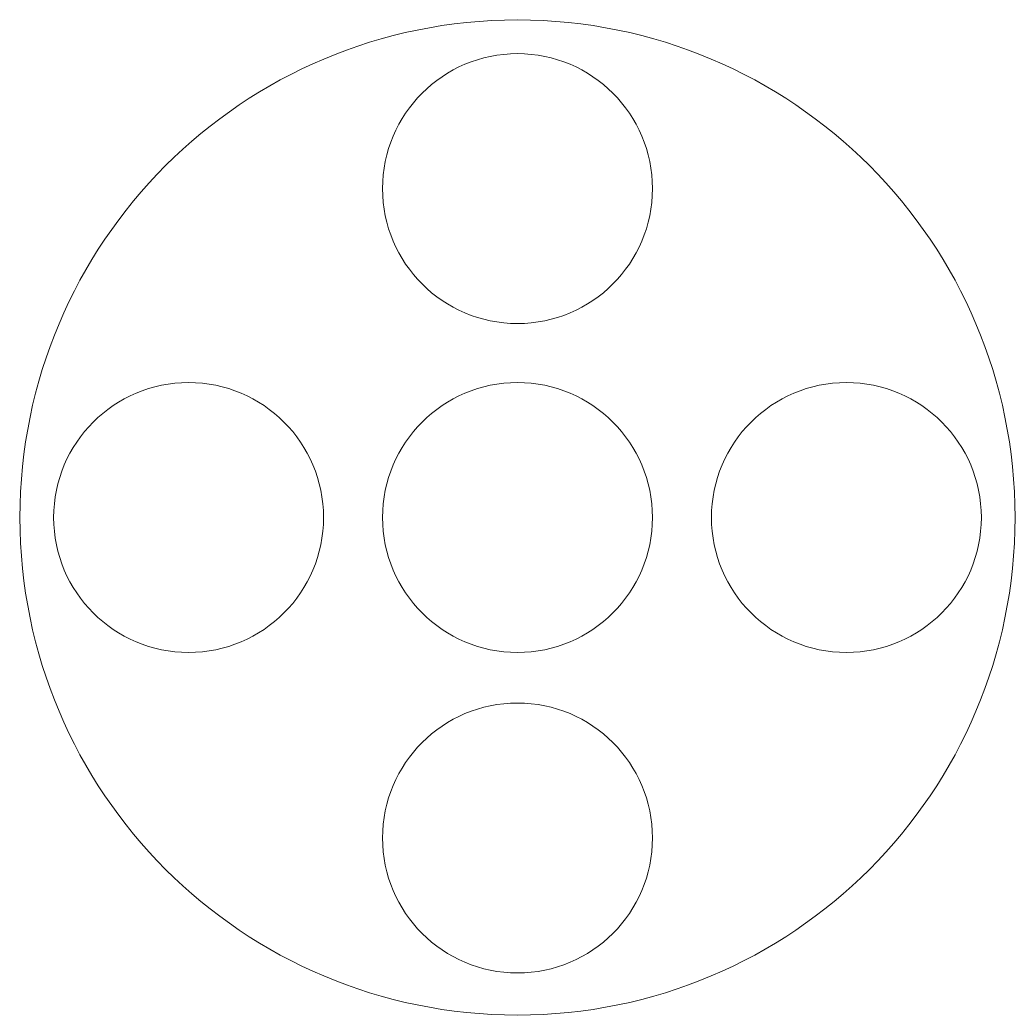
# Paper-space layout '_前视' of a CAD drawing. Header units: millimetres. Extents: x -5.9 to 5.9, y -5.9 to 5.9.
import ezdxf

# ---------------------------------------------------------------- set-up
doc = ezdxf.new("R2010")
doc.units = ezdxf.units.MM

psp = doc.layouts.new('_前视')

# ---------------------------------------------------------------- linework, layer by layer
at = {"color": 7, "linetype": 'Continuous', "lineweight": 15}
for centre, radius in [((0, 0), 5.9), ((0, 3.9), 1.6), ((-3.9, 0), 1.6), ((0, 0), 1.6), ((3.9, 0), 1.6), ((0, -3.8), 1.6)]:
    psp.add_circle(centre, radius, dxfattribs=at)

doc.saveas('drawing.dxf')
